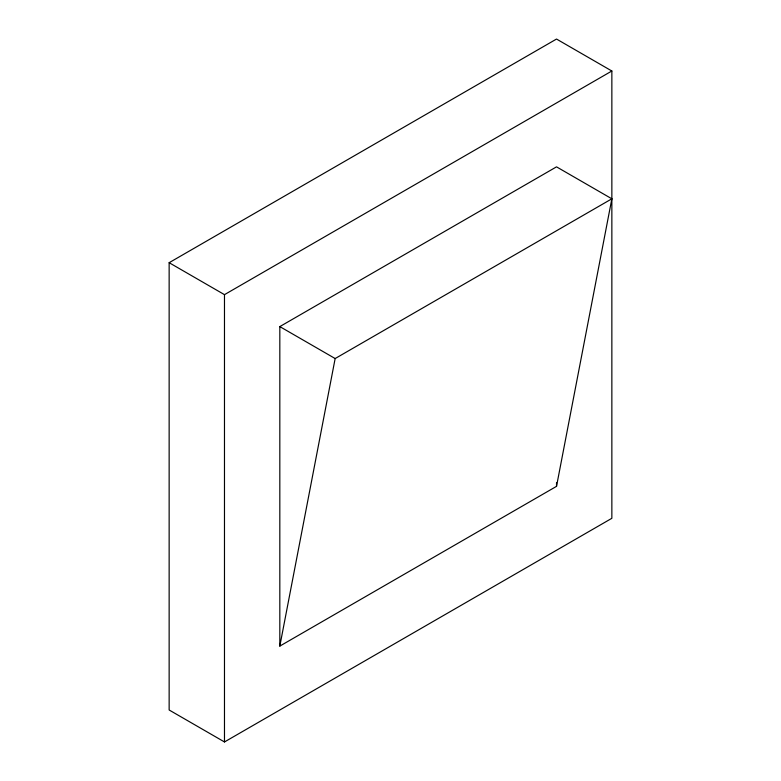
<?xml version="1.0" encoding="UTF-8"?>
<svg xmlns="http://www.w3.org/2000/svg" width="781" height="781" viewBox="0 0 781 781"><rect width="100%" height="100%" fill="white"/><g stroke="black" fill="none" stroke-linecap="round" stroke-linejoin="round"><path stroke-width="1.17" d="M279.823 646.102L335.156 358.547L611.855 198.804L556.521 166.851L279.823 326.595L279.823 646.102L556.521 486.348L611.855 198.804M169.145 262.699L556.521 39.05L611.855 71.003L611.855 518.301L224.479 741.95L169.145 709.997L169.145 262.699L224.479 294.652L611.855 71.003M279.823 326.595L335.156 358.547M556.521 482.697L556.521 486.348M224.479 294.652L224.479 741.95"/></g></svg>
